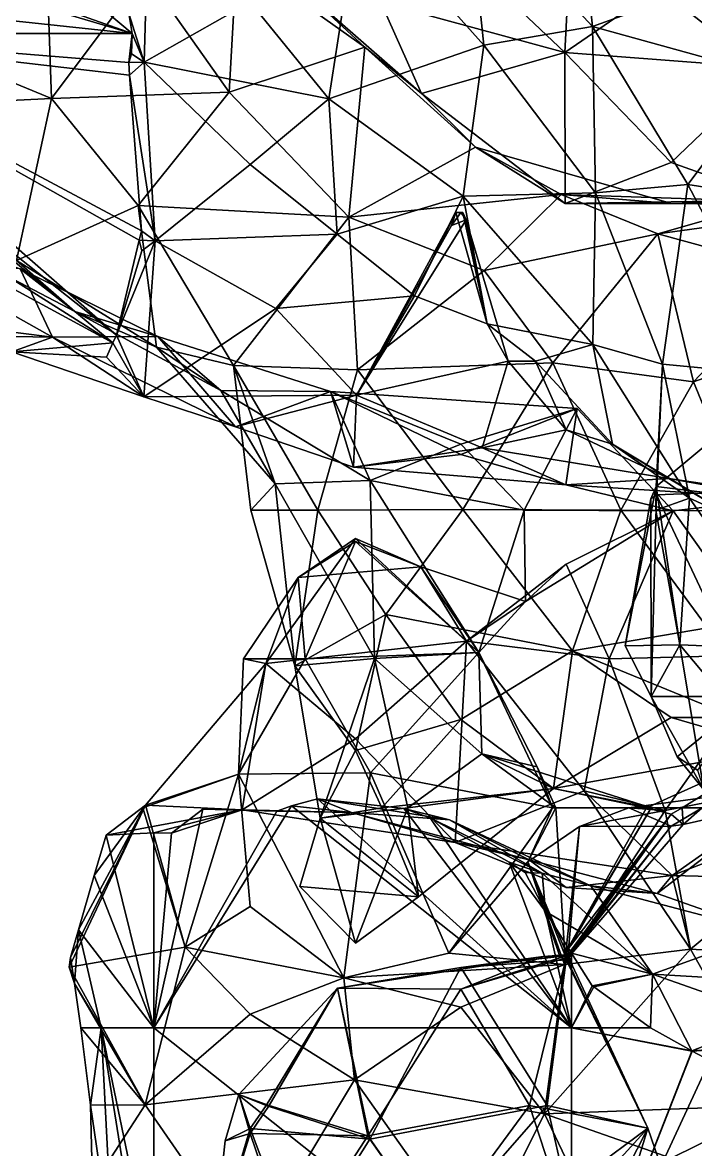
# Model space of a CAD drawing. Extents: x 290034 to 295698, y 4553723 to 4561693.
# Drawn here: x 291304.3 to 291384.8, y 4554215.5 to 4554350.4 of the extents above; entities that cross this region are included whole.
import ezdxf

# ---------------------------------------------------------------- set-up
doc = ezdxf.new("R2010")
doc.units = 0
doc.layers.add('Au_ppm_Pref_-_0_2', color=7, linetype='CONTINUOUS')

msp = doc.modelspace()

# ---------------------------------------------------------------- linework, layer by layer
at = {"layer": 'Au_ppm_Pref_-_0_2'}
for points in [[(291317.01, 4554351.5, 1819.46), (291317.42, 4554349.13, 1818.81), (291270, 4554388.82, 1816.78)], [(291270, 4554388.82, 1816.78), (291317.42, 4554349.13, 1818.81), (291270, 4554365.91, 1809.16)], [(291317.01, 4554351.5, 1819.46), (291319.43, 4554366.64, 1823.38), (291318.85, 4554345.71, 1817.81)], [(291319.43, 4554366.64, 1823.38), (291331.54, 4554352.89, 1820.91), (291318.85, 4554345.71, 1817.81)], [(291270, 4554365.91, 1809.16), (291317.42, 4554349.13, 1818.81), (291271.65, 4554362.7, 1808.62)], [(291357.57, 4554366.06, 1829.57), (291359.5, 4554347.72, 1822.3), (291344.54, 4554364.5, 1823.24)], [(291369.19, 4554346.83, 1793.22), (291370.14, 4554365.47, 1798.47), (291354.5, 4554360.78, 1795.59)], [(291357.57, 4554366.06, 1829.57), (291370.91, 4554365.28, 1833.86), (291372.53, 4554349.97, 1827.93)], [(291357.57, 4554366.06, 1829.57), (291372.53, 4554349.97, 1827.93), (291359.5, 4554347.72, 1822.3)], [(291370.14, 4554365.47, 1798.47), (291369.19, 4554346.83, 1793.22), (291381.94, 4554355.63, 1796.24)], [(291370.91, 4554365.28, 1833.86), (291381.94, 4554353.41, 1832.62), (291372.53, 4554349.97, 1827.93)], [(291340.94, 4554341.31, 1818.78), (291331.54, 4554352.89, 1820.91), (291344.54, 4554364.5, 1823.24)], [(291340.94, 4554341.31, 1818.78), (291344.54, 4554364.5, 1823.24), (291359.5, 4554347.72, 1822.3)], [(291271.65, 4554362.7, 1808.62), (291317.42, 4554349.13, 1818.81), (291274.72, 4554353.71, 1806.62)], [(291381.94, 4554355.63, 1796.24), (291393.76, 4554344.99, 1793.78), (291394.11, 4554362.9, 1799.77)], [(291307.07, 4554360.79, 1782.31), (291299.94, 4554354.28, 1781.8), (291297.56, 4554345.52, 1780)], [(291307.07, 4554360.79, 1782.31), (291297.56, 4554345.52, 1780), (291307.76, 4554341.34, 1777.92)], [(291307.07, 4554360.79, 1782.31), (291307.76, 4554341.34, 1777.92), (291318.95, 4554356.35, 1778.19)], [(291369.19, 4554346.83, 1793.22), (291354.5, 4554360.78, 1795.59), (291347.18, 4554352.82, 1792.67)], [(291394.53, 4554361.51, 1834.11), (291393.74, 4554344.08, 1829.81), (291381.94, 4554353.41, 1832.62)], [(291329.03, 4554342.08, 1778.19), (291329.95, 4554358.39, 1782.7), (291318.95, 4554356.35, 1778.19)], [(291329.03, 4554342.08, 1778.19), (291345.25, 4554347.48, 1781.72), (291329.95, 4554358.39, 1782.7)], [(291337.82, 4554354.4, 1787.74), (291329.95, 4554358.39, 1782.7), (291345.25, 4554347.48, 1781.72)], [(291329.03, 4554342.08, 1778.19), (291318.95, 4554356.35, 1778.19), (291307.76, 4554341.34, 1777.92)], [(291381.94, 4554355.63, 1796.24), (291369.19, 4554346.83, 1793.22), (291393.76, 4554344.99, 1793.78)], [(291352.05, 4554341.93, 1789.12), (291347.18, 4554352.82, 1792.67), (291337.82, 4554354.4, 1787.74)], [(291337.82, 4554354.4, 1787.74), (291345.25, 4554347.48, 1781.72), (291352.05, 4554341.93, 1789.12)], [(291274.33, 4554349.13, 1804.97), (291274.72, 4554353.71, 1806.62), (291317.42, 4554349.13, 1818.81)], [(291318.85, 4554345.71, 1817.81), (291331.54, 4554352.89, 1820.91), (291340.94, 4554341.31, 1818.78)], [(291347.18, 4554352.82, 1792.67), (291352.05, 4554341.93, 1789.12), (291369.19, 4554346.83, 1793.22)], [(291372.53, 4554349.97, 1827.93), (291381.94, 4554353.41, 1832.62), (291393.74, 4554344.08, 1829.81)], [(291317.42, 4554349.13, 1818.81), (291317.01, 4554351.5, 1819.46), (291318.85, 4554345.71, 1817.81)], [(291359.5, 4554347.72, 1822.3), (291372.53, 4554349.97, 1827.93), (291372.87, 4554330.04, 1822.75)], [(291372.53, 4554349.97, 1827.93), (291383.91, 4554331.03, 1827.27), (291372.87, 4554330.04, 1822.75)], [(291372.53, 4554349.97, 1827.93), (291393.74, 4554344.08, 1829.81), (291383.91, 4554331.03, 1827.27)], [(291274.33, 4554349.13, 1804.97), (291317, 4554345.66, 1817.8), (291317.1, 4554344.12, 1817.45)], [(291274.33, 4554349.13, 1804.97), (291317.42, 4554349.13, 1818.81), (291317, 4554345.66, 1817.8)], [(291274.33, 4554349.13, 1804.97), (291317.1, 4554344.12, 1817.45), (291318.53, 4554325.5, 1813.25)], [(291318.26, 4554324.38, 1812.88), (291274.33, 4554349.13, 1804.97), (291318.53, 4554325.5, 1813.25)], [(291274.33, 4554349.13, 1804.97), (291315.52, 4554313, 1809.15), (291275.17, 4554345.03, 1804.21)], [(291274.33, 4554349.13, 1804.97), (291318.26, 4554324.38, 1812.88), (291315.52, 4554313, 1809.15)], [(291317, 4554345.66, 1817.8), (291317.42, 4554349.13, 1818.81), (291317.31, 4554346.69, 1818.16)], [(291317.31, 4554346.69, 1818.16), (291317.42, 4554349.13, 1818.81), (291318.85, 4554345.71, 1817.81)], [(291343.34, 4554327.12, 1775.15), (291345.25, 4554347.48, 1781.72), (291329.03, 4554342.08, 1778.19)], [(291357.03, 4554329.63, 1816.72), (291340.94, 4554341.31, 1818.78), (291359.5, 4554347.72, 1822.3)], [(291345.25, 4554347.48, 1781.72), (291343.34, 4554327.12, 1775.15), (291358.49, 4554335.5, 1782)], [(291352.05, 4554341.93, 1789.12), (291345.25, 4554347.48, 1781.72), (291358.49, 4554335.5, 1782)], [(291357.03, 4554329.63, 1816.72), (291359.5, 4554347.72, 1822.3), (291372.87, 4554330.04, 1822.75)], [(291318.85, 4554345.71, 1817.81), (291317, 4554345.66, 1817.8), (291317.31, 4554346.69, 1818.16)], [(291369.26, 4554328.75, 1787.63), (291369.19, 4554346.83, 1793.22), (291352.05, 4554341.93, 1789.12)], [(291369.19, 4554346.83, 1793.22), (291369.26, 4554328.75, 1787.63), (291381.94, 4554333.66, 1791.69)], [(291393.76, 4554344.99, 1793.78), (291369.19, 4554346.83, 1793.22), (291381.94, 4554333.66, 1791.69)], [(291280.24, 4554334.1, 1803.41), (291275.17, 4554345.03, 1804.21), (291315.11, 4554312.1, 1808.85)], [(291315.52, 4554313, 1809.15), (291315.11, 4554312.1, 1808.85), (291275.17, 4554345.03, 1804.21)], [(291307.76, 4554341.34, 1777.92), (291297.56, 4554345.52, 1780), (291293.75, 4554340.68, 1780.18)], [(291317, 4554345.66, 1817.8), (291318.85, 4554345.71, 1817.81), (291317.1, 4554344.12, 1817.45)], [(291318.85, 4554345.71, 1817.81), (291320.17, 4554324.31, 1812.98), (291317.1, 4554344.12, 1817.45)], [(291318.85, 4554345.71, 1817.81), (291331.54, 4554333.45, 1815.52), (291320.17, 4554324.31, 1812.98)], [(291318.85, 4554345.71, 1817.81), (291340.94, 4554341.31, 1818.78), (291331.54, 4554333.45, 1815.52)], [(291381.94, 4554333.66, 1791.69), (291394.59, 4554329.15, 1788.11), (291393.76, 4554344.99, 1793.78)], [(291317.1, 4554344.12, 1817.45), (291320.17, 4554324.31, 1812.98), (291318.53, 4554325.5, 1813.25)], [(291407.13, 4554327.42, 1827.37), (291383.91, 4554331.03, 1827.27), (291393.74, 4554344.08, 1829.81)], [(291329.03, 4554342.08, 1778.19), (291307.76, 4554341.34, 1777.92), (291318.11, 4554328.53, 1777.05)], [(291329.03, 4554342.08, 1778.19), (291318.11, 4554328.53, 1777.05), (291343.34, 4554327.12, 1775.15)], [(291352.05, 4554341.93, 1789.12), (291358.49, 4554335.5, 1782), (291369.26, 4554328.75, 1787.63)], [(291307.76, 4554341.34, 1777.92), (291293.75, 4554340.68, 1780.18), (291303.55, 4554321.93, 1781.07)], [(291307.76, 4554341.34, 1777.92), (291303.55, 4554321.93, 1781.07), (291318.11, 4554328.53, 1777.05)], [(291340.94, 4554341.31, 1818.78), (291341.95, 4554325.08, 1813.4), (291331.54, 4554333.45, 1815.52)], [(291357.03, 4554329.63, 1816.72), (291341.95, 4554325.08, 1813.4), (291340.94, 4554341.31, 1818.78)], [(291358.49, 4554335.5, 1782), (291343.34, 4554327.12, 1775.15), (291368.76, 4554329.84, 1775.58)], [(291358.49, 4554335.5, 1782), (291381.98, 4554328.76, 1781.79), (291369.26, 4554328.75, 1787.63)], [(291358.49, 4554335.5, 1782), (291368.76, 4554329.84, 1775.58), (291381.98, 4554328.76, 1781.79)], [(291280.35, 4554330.91, 1802.78), (291280.24, 4554334.1, 1803.41), (291315.11, 4554312.1, 1808.85)], [(291320.17, 4554324.31, 1812.98), (291331.54, 4554333.45, 1815.52), (291341.95, 4554325.08, 1813.4)], [(291369.26, 4554328.75, 1787.63), (291394.59, 4554329.15, 1788.11), (291381.94, 4554333.66, 1791.69)], [(291372.87, 4554330.04, 1822.75), (291383.91, 4554331.03, 1827.27), (291380.88, 4554309.53, 1823.49)], [(291383.91, 4554331.03, 1827.27), (291396.03, 4554308.08, 1828.5), (291380.88, 4554309.53, 1823.49)], [(291407.13, 4554327.42, 1827.37), (291396.03, 4554308.08, 1828.5), (291383.91, 4554331.03, 1827.27)], [(291315.11, 4554312.1, 1808.85), (291303, 4554311.01, 1805.16), (291280.35, 4554330.91, 1802.78)], [(291359.56, 4554320.75, 1770.91), (291368.76, 4554329.84, 1775.58), (291343.34, 4554327.12, 1775.15)], [(291357.03, 4554329.63, 1816.72), (291372.87, 4554330.04, 1822.75), (291372.54, 4554311.88, 1816.65)], [(291368.76, 4554329.84, 1775.58), (291359.56, 4554320.75, 1770.91), (291380.35, 4554325.15, 1770.88)], [(291380.35, 4554325.15, 1770.88), (291393.88, 4554328.99, 1775.51), (291368.76, 4554329.84, 1775.58)], [(291368.76, 4554329.84, 1775.58), (291393.88, 4554328.99, 1775.51), (291381.98, 4554328.76, 1781.79)], [(291372.87, 4554330.04, 1822.75), (291380.88, 4554309.53, 1823.49), (291372.54, 4554311.88, 1816.65)], [(291320.3, 4554311.57, 1782.4), (291318.11, 4554328.53, 1777.05), (291303.55, 4554321.93, 1781.07)], [(291320.3, 4554311.57, 1782.4), (291329.54, 4554309.36, 1776.06), (291318.11, 4554328.53, 1777.05)], [(291318.11, 4554328.53, 1777.05), (291329.54, 4554309.36, 1776.06), (291343.34, 4554327.12, 1775.15)], [(291357.03, 4554329.63, 1816.72), (291351.21, 4554317.71, 1811.49), (291341.95, 4554325.08, 1813.4)], [(291357.03, 4554329.63, 1816.72), (291359.9, 4554314.35, 1811.49), (291351.21, 4554317.71, 1811.49)], [(291357.03, 4554329.63, 1816.72), (291372.54, 4554311.88, 1816.65), (291359.9, 4554314.35, 1811.49)], [(291369.26, 4554328.75, 1787.63), (291381.98, 4554328.76, 1781.79), (291394.59, 4554329.15, 1788.11)], [(291380.35, 4554325.15, 1770.88), (291405.97, 4554328.64, 1769.83), (291393.88, 4554328.99, 1775.51)], [(291380.35, 4554325.15, 1770.88), (291397.1, 4554320.53, 1765.16), (291405.97, 4554328.64, 1769.83)], [(291381.98, 4554328.76, 1781.79), (291409.21, 4554328.47, 1781.81), (291394.59, 4554329.15, 1788.11)], [(291381.98, 4554328.76, 1781.79), (291393.88, 4554328.99, 1775.51), (291409.21, 4554328.47, 1781.81)], [(291344.37, 4554308.84, 1770.81), (291343.34, 4554327.12, 1775.15), (291329.54, 4554309.36, 1776.06)], [(291359.56, 4554320.75, 1770.91), (291343.34, 4554327.12, 1775.15), (291344.37, 4554308.84, 1770.81)], [(291356.14, 4554327.7, 1805.84), (291355.64, 4554326.14, 1805.55), (291344.27, 4554305.81, 1806.76)], [(291356.14, 4554327.7, 1805.84), (291344.27, 4554305.81, 1806.76), (291351.21, 4554317.71, 1811.49)], [(291356.14, 4554327.7, 1805.84), (291351.21, 4554317.71, 1811.49), (291359.9, 4554314.35, 1811.49)], [(291355.64, 4554326.14, 1805.55), (291356.14, 4554327.7, 1805.84), (291356.75, 4554327.7, 1805.49)], [(291355.64, 4554326.14, 1805.55), (291356.75, 4554327.7, 1805.49), (291357.37, 4554326.81, 1805.55)], [(291357.01, 4554327.7, 1805.68), (291356.75, 4554327.7, 1805.49), (291356.14, 4554327.7, 1805.84)], [(291356.14, 4554327.7, 1805.84), (291359.9, 4554314.35, 1811.49), (291357.01, 4554327.7, 1805.68)], [(291356.75, 4554327.7, 1805.49), (291357.01, 4554327.7, 1805.68), (291357.37, 4554326.81, 1805.55)], [(291357.37, 4554326.81, 1805.55), (291357.01, 4554327.7, 1805.68), (291359.9, 4554314.35, 1811.49)], [(291304.01, 4554320.96, 1792.53), (291310.54, 4554315.82, 1787.74), (291290.88, 4554326.14, 1787.83)], [(291310.54, 4554315.82, 1787.74), (291303.55, 4554321.93, 1781.07), (291290.88, 4554326.14, 1787.83)], [(291357.37, 4554326.81, 1805.55), (291362.4, 4554309.88, 1808.83), (291344.27, 4554305.81, 1806.76)], [(291357.37, 4554326.81, 1805.55), (291344.27, 4554305.81, 1806.76), (291355.64, 4554326.14, 1805.55)], [(291357.37, 4554326.81, 1805.55), (291359.9, 4554314.35, 1811.49), (291362.4, 4554309.88, 1808.83)], [(291315.52, 4554313, 1809.15), (291318.26, 4554324.38, 1812.88), (291318.55, 4554323.1, 1812.65)], [(291315.52, 4554313, 1809.15), (291318.55, 4554323.1, 1812.65), (291320.17, 4554324.31, 1812.98)], [(291318.82, 4554305.63, 1806.21), (291315.52, 4554313, 1809.15), (291320.17, 4554324.31, 1812.98)], [(291320.17, 4554324.31, 1812.98), (291318.26, 4554324.38, 1812.88), (291318.53, 4554325.5, 1813.25)], [(291320.17, 4554324.31, 1812.98), (291318.55, 4554323.1, 1812.65), (291318.26, 4554324.38, 1812.88)], [(291318.82, 4554305.63, 1806.21), (291320.17, 4554324.31, 1812.98), (291334.62, 4554316.21, 1810.84)], [(291334.62, 4554316.21, 1810.84), (291320.17, 4554324.31, 1812.98), (291341.95, 4554325.08, 1813.4)], [(291351.21, 4554317.71, 1811.49), (291334.62, 4554316.21, 1810.84), (291341.95, 4554325.08, 1813.4)], [(291380.35, 4554325.15, 1770.88), (291359.56, 4554320.75, 1770.91), (291367.76, 4554309.69, 1767.5)], [(291384.59, 4554307.43, 1765.15), (291380.35, 4554325.15, 1770.88), (291367.76, 4554309.69, 1767.5)], [(291384.59, 4554307.43, 1765.15), (291397.1, 4554320.53, 1765.16), (291380.35, 4554325.15, 1770.88)], [(291296.47, 4554314.21, 1803.95), (291307.89, 4554312.76, 1799.8), (291291.49, 4554322, 1798.78)], [(291307.89, 4554312.76, 1799.8), (291304.01, 4554320.96, 1792.53), (291291.49, 4554322, 1798.78)], [(291320.3, 4554311.57, 1782.4), (291303.55, 4554321.93, 1781.07), (291310.54, 4554315.82, 1787.74)], [(291320.47, 4554312.86, 1793.63), (291304.01, 4554320.96, 1792.53), (291307.89, 4554312.76, 1799.8)], [(291320.47, 4554312.86, 1793.63), (291310.54, 4554315.82, 1787.74), (291304.01, 4554320.96, 1792.53)], [(291367.76, 4554309.69, 1767.5), (291359.56, 4554320.75, 1770.91), (291344.37, 4554308.84, 1770.81)], [(291397.1, 4554320.53, 1765.16), (291384.59, 4554307.43, 1765.15), (291404.04, 4554314.27, 1761.06)], [(291351.21, 4554317.71, 1811.49), (291344.27, 4554305.81, 1806.76), (291334.62, 4554316.21, 1810.84)], [(291318.82, 4554305.63, 1806.21), (291334.62, 4554316.21, 1810.84), (291344.27, 4554305.81, 1806.76)], [(291320.47, 4554312.86, 1793.63), (291328.04, 4554306.37, 1788.49), (291310.54, 4554315.82, 1787.74)], [(291320.3, 4554311.57, 1782.4), (291310.54, 4554315.82, 1787.74), (291328.04, 4554306.37, 1788.49)], [(291296.47, 4554314.21, 1803.95), (291298.41, 4554312.94, 1804.24), (291307.89, 4554312.76, 1799.8)], [(291372.54, 4554311.88, 1816.65), (291365.7, 4554309.88, 1811.49), (291359.9, 4554314.35, 1811.49)], [(291365.7, 4554309.88, 1811.49), (291362.4, 4554309.88, 1808.83), (291359.9, 4554314.35, 1811.49)], [(291390.93, 4554291.96, 1762.1), (291404.04, 4554314.27, 1761.06), (291384.59, 4554307.43, 1765.15)], [(291303, 4554311.01, 1805.16), (291307.89, 4554312.76, 1799.8), (291298.41, 4554312.94, 1804.24)], [(291318.82, 4554305.63, 1806.21), (291307.89, 4554312.76, 1799.8), (291303, 4554311.01, 1805.16)], [(291320.47, 4554312.86, 1793.63), (291307.89, 4554312.76, 1799.8), (291329.79, 4554302.04, 1799.64)], [(291307.89, 4554312.76, 1799.8), (291318.82, 4554305.63, 1806.21), (291329.79, 4554302.04, 1799.64)], [(291318.82, 4554305.63, 1806.21), (291315.11, 4554312.1, 1808.85), (291315.52, 4554313, 1809.15)], [(291320.47, 4554312.86, 1793.63), (291329.79, 4554302.04, 1799.64), (291341.16, 4554306.26, 1793.68)], [(291320.47, 4554312.86, 1793.63), (291341.16, 4554306.26, 1793.68), (291328.04, 4554306.37, 1788.49)], [(291314.33, 4554310.38, 1808.27), (291303, 4554311.01, 1805.16), (291315.11, 4554312.1, 1808.85)], [(291314.33, 4554310.38, 1808.27), (291318.82, 4554305.63, 1806.21), (291303, 4554311.01, 1805.16)], [(291318.82, 4554305.63, 1806.21), (291314.33, 4554310.38, 1808.27), (291315.11, 4554312.1, 1808.85)], [(291320.3, 4554311.57, 1782.4), (291328.04, 4554306.37, 1788.49), (291334.53, 4554295.2, 1782.04)], [(291320.3, 4554311.57, 1782.4), (291334.53, 4554295.2, 1782.04), (291329.54, 4554309.36, 1776.06)], [(291374.92, 4554299.96, 1811.49), (291365.7, 4554309.88, 1811.49), (291372.54, 4554311.88, 1816.65)], [(291374.92, 4554299.96, 1811.49), (291372.54, 4554311.88, 1816.65), (291384.13, 4554293.48, 1817.53)], [(291384.13, 4554293.48, 1817.53), (291372.54, 4554311.88, 1816.65), (291380.88, 4554309.53, 1823.49)], [(291359.3, 4554299.52, 1804.27), (291344.27, 4554305.81, 1806.76), (291362.4, 4554309.88, 1808.83)], [(291344.37, 4554308.84, 1770.81), (291356.98, 4554292.15, 1767.3), (291367.76, 4554309.69, 1767.5)], [(291375.9, 4554292.07, 1767.07), (291367.76, 4554309.69, 1767.5), (291356.98, 4554292.15, 1767.3)], [(291369.34, 4554301.69, 1808.28), (291359.3, 4554299.52, 1804.27), (291362.4, 4554309.88, 1808.83)], [(291369.34, 4554301.69, 1808.28), (291362.4, 4554309.88, 1808.83), (291365.7, 4554309.88, 1811.49)], [(291369.34, 4554301.69, 1808.28), (291365.7, 4554309.88, 1811.49), (291374.92, 4554299.96, 1811.49)], [(291367.76, 4554309.69, 1767.5), (291375.9, 4554292.07, 1767.07), (291384.59, 4554307.43, 1765.15)], [(291380.1, 4554292.07, 1823.37), (291380.88, 4554309.53, 1823.49), (291380.13, 4554294.9, 1829.65)], [(291380.1, 4554292.07, 1823.37), (291384.13, 4554293.48, 1817.53), (291380.88, 4554309.53, 1823.49)], [(291396.03, 4554308.08, 1828.5), (291380.13, 4554294.9, 1829.65), (291380.88, 4554309.53, 1823.49)], [(291334.53, 4554295.2, 1782.04), (291331.61, 4554292.07, 1775.86), (291329.54, 4554309.36, 1776.06)], [(291329.54, 4554309.36, 1776.06), (291339.63, 4554292.07, 1771.27), (291344.37, 4554308.84, 1770.81)], [(291331.61, 4554292.07, 1775.86), (291339.63, 4554292.07, 1771.27), (291329.54, 4554309.36, 1776.06)], [(291344.37, 4554308.84, 1770.81), (291339.63, 4554292.07, 1771.27), (291356.98, 4554292.15, 1767.3)], [(291396.03, 4554308.08, 1828.5), (291386.31, 4554294.13, 1832.13), (291380.13, 4554294.9, 1829.65)], [(291375.9, 4554292.07, 1767.07), (291390.93, 4554291.96, 1762.1), (291384.59, 4554307.43, 1765.15)], [(291318.82, 4554305.63, 1806.21), (291344.27, 4554305.81, 1806.76), (291329.79, 4554302.04, 1799.64)], [(291345.88, 4554295.6, 1787.94), (291328.04, 4554306.37, 1788.49), (291341.16, 4554306.26, 1793.68)], [(291345.88, 4554295.6, 1787.94), (291334.53, 4554295.2, 1782.04), (291328.04, 4554306.37, 1788.49)], [(291343.91, 4554297.2, 1799.38), (291341.16, 4554306.26, 1793.68), (291329.79, 4554302.04, 1799.64)], [(291343.91, 4554297.2, 1799.38), (291329.79, 4554302.04, 1799.64), (291344.27, 4554305.81, 1806.76)], [(291356.74, 4554298.73, 1795.9), (291341.16, 4554306.26, 1793.68), (291343.91, 4554297.2, 1799.38)], [(291341.16, 4554306.26, 1793.68), (291356.74, 4554298.73, 1795.9), (291370.69, 4554304.22, 1794.33)], [(291341.16, 4554306.26, 1793.68), (291356.74, 4554299.94, 1791.05), (291345.88, 4554295.6, 1787.94)], [(291370.69, 4554304.22, 1794.33), (291356.74, 4554299.94, 1791.05), (291341.16, 4554306.26, 1793.68)], [(291343.91, 4554297.2, 1799.38), (291344.27, 4554305.81, 1806.76), (291359.3, 4554299.52, 1804.27)], [(291356.74, 4554298.73, 1795.9), (291369.31, 4554295.07, 1799.93), (291370.69, 4554304.22, 1794.33)], [(291370.69, 4554304.22, 1794.33), (291364.33, 4554292.07, 1790.1), (291356.74, 4554299.94, 1791.05)], [(291364.33, 4554292.07, 1790.1), (291370.69, 4554304.22, 1794.33), (291382.18, 4554291.97, 1793.17)], [(291369.31, 4554295.07, 1799.93), (291382.18, 4554291.97, 1793.17), (291370.69, 4554304.22, 1794.33)], [(291369.34, 4554301.69, 1808.28), (291381.65, 4554295.86, 1805.44), (291359.3, 4554299.52, 1804.27)], [(291369.34, 4554301.69, 1808.28), (291374.92, 4554299.96, 1811.49), (291381.65, 4554295.86, 1805.44)], [(291384.13, 4554293.48, 1817.53), (291390.51, 4554290.57, 1811.2), (291374.92, 4554299.96, 1811.49)], [(291374.92, 4554299.96, 1811.49), (291390.51, 4554290.57, 1811.2), (291381.65, 4554295.86, 1805.44)], [(291343.91, 4554297.2, 1799.38), (291359.3, 4554299.52, 1804.27), (291369.31, 4554295.07, 1799.93)], [(291356.74, 4554298.73, 1795.9), (291343.91, 4554297.2, 1799.38), (291369.31, 4554295.07, 1799.93)], [(291356.74, 4554299.94, 1791.05), (291364.33, 4554292.07, 1790.1), (291345.88, 4554295.6, 1787.94)], [(291381.65, 4554295.86, 1805.44), (291369.31, 4554295.07, 1799.93), (291359.3, 4554299.52, 1804.27)], [(291336.89, 4554273.42, 1775.86), (291331.61, 4554292.07, 1775.86), (291334.53, 4554295.2, 1782.04)], [(291346.42, 4554274.31, 1780.83), (291334.53, 4554295.2, 1782.04), (291345.88, 4554295.6, 1787.94)], [(291336.89, 4554273.42, 1775.86), (291334.53, 4554295.2, 1782.04), (291346.42, 4554274.31, 1780.83)], [(291364.33, 4554292.07, 1790.1), (291358.92, 4554275, 1787.96), (291345.88, 4554295.6, 1787.94)], [(291358.92, 4554275, 1787.96), (291346.42, 4554274.31, 1780.83), (291345.88, 4554295.6, 1787.94)], [(291381.65, 4554295.86, 1805.44), (291394.92, 4554293.44, 1799.32), (291369.31, 4554295.07, 1799.93)], [(291394.92, 4554293.44, 1799.32), (291382.18, 4554291.97, 1793.17), (291369.31, 4554295.07, 1799.93)], [(291376.41, 4554275.82, 1827.47), (291380.13, 4554294.9, 1829.65), (291379.51, 4554293.43, 1829.67)], [(291382.96, 4554275.93, 1823.87), (291380.13, 4554294.9, 1829.65), (291376.41, 4554275.82, 1827.47)], [(291379.51, 4554293.43, 1829.67), (291380.13, 4554294.9, 1829.65), (291380.18, 4554293.87, 1829.93)], [(291382.96, 4554275.93, 1823.87), (291380.1, 4554292.07, 1823.37), (291380.13, 4554294.9, 1829.65)], [(291386.31, 4554294.13, 1832.13), (291380.18, 4554293.87, 1829.93), (291380.13, 4554294.9, 1829.65)], [(291381.65, 4554295.86, 1805.44), (291390.51, 4554290.57, 1811.2), (291407.1, 4554292.06, 1805.62)], [(291381.65, 4554295.86, 1805.44), (291407.1, 4554292.06, 1805.62), (291394.92, 4554293.44, 1799.32)], [(291379.54, 4554269.76, 1828.21), (291376.41, 4554275.82, 1827.47), (291379.51, 4554293.43, 1829.67)], [(291380.18, 4554293.87, 1829.93), (291379.54, 4554269.76, 1828.21), (291379.51, 4554293.43, 1829.67)], [(291391.53, 4554269.76, 1832.47), (291379.54, 4554269.76, 1828.21), (291380.18, 4554293.87, 1829.93)], [(291380.1, 4554292.07, 1823.37), (291382.96, 4554275.93, 1823.87), (291384.13, 4554293.48, 1817.53)], [(291391.53, 4554269.76, 1832.47), (291380.18, 4554293.87, 1829.93), (291386.31, 4554294.13, 1832.13)], [(291394.92, 4554293.44, 1799.32), (291394.42, 4554274.77, 1793.36), (291382.18, 4554291.97, 1793.17)], [(291396.74, 4554275.39, 1816.99), (291384.13, 4554293.48, 1817.53), (291382.96, 4554275.93, 1823.87)], [(291396.74, 4554275.39, 1816.99), (291390.51, 4554290.57, 1811.2), (291384.13, 4554293.48, 1817.53)], [(291336.89, 4554273.42, 1775.86), (291339.63, 4554292.07, 1771.27), (291331.61, 4554292.07, 1775.86)], [(291336.89, 4554273.42, 1775.86), (291347.76, 4554279.55, 1771.71), (291339.63, 4554292.07, 1771.27)], [(291347.76, 4554279.55, 1771.71), (291356.98, 4554292.15, 1767.3), (291339.63, 4554292.07, 1771.27)], [(291347.76, 4554279.55, 1771.71), (291370.12, 4554275.21, 1770.28), (291356.98, 4554292.15, 1767.3)], [(291375.9, 4554292.07, 1767.07), (291356.98, 4554292.15, 1767.3), (291370.12, 4554275.21, 1770.28)], [(291364.33, 4554292.07, 1790.1), (291364.48, 4554281.12, 1793.68), (291358.92, 4554275, 1787.96)], [(291364.48, 4554281.12, 1793.68), (291364.33, 4554292.07, 1790.1), (291382.18, 4554291.97, 1793.17)], [(291364.48, 4554281.12, 1793.68), (291382.18, 4554291.97, 1793.17), (291369.34, 4554285.59, 1797.46)], [(291374.49, 4554274.25, 1796.1), (291369.34, 4554285.59, 1797.46), (291382.18, 4554291.97, 1793.17)], [(291375.9, 4554292.07, 1767.07), (291370.12, 4554275.21, 1770.28), (291386.27, 4554277.98, 1765.21)], [(291394.42, 4554274.77, 1793.36), (291374.49, 4554274.25, 1796.1), (291382.18, 4554291.97, 1793.17)], [(291390.93, 4554291.96, 1762.1), (291375.9, 4554292.07, 1767.07), (291386.27, 4554277.98, 1765.21)], [(291344.14, 4554288.67, 1798.48), (291357.42, 4554276.37, 1799.98), (291333.4, 4554273.71, 1799.45)], [(291344.14, 4554288.67, 1798.48), (291333.4, 4554273.71, 1799.45), (291337.26, 4554283.99, 1793.68)], [(291351.95, 4554285.28, 1793.68), (291344.14, 4554288.67, 1798.48), (291337.26, 4554283.99, 1793.68)], [(291351.95, 4554285.28, 1793.68), (291337.26, 4554283.99, 1793.68), (291344.14, 4554288.32, 1788.98)], [(291337.26, 4554283.99, 1793.68), (291338.13, 4554274.25, 1790.84), (291344.14, 4554288.32, 1788.98)], [(291344.14, 4554288.32, 1788.98), (291338.13, 4554274.25, 1790.84), (291358.92, 4554275, 1787.96)], [(291351.95, 4554285.28, 1793.68), (291357.42, 4554276.37, 1799.98), (291344.14, 4554288.67, 1798.48)], [(291351.95, 4554285.28, 1793.68), (291344.14, 4554288.32, 1788.98), (291358.92, 4554275, 1787.96)], [(291364.48, 4554281.12, 1793.68), (291357.42, 4554276.37, 1799.98), (291351.95, 4554285.28, 1793.68)], [(291364.48, 4554281.12, 1793.68), (291351.95, 4554285.28, 1793.68), (291358.92, 4554275, 1787.96)], [(291364.48, 4554281.12, 1793.68), (291369.34, 4554285.59, 1797.46), (291357.42, 4554276.37, 1799.98)], [(291374.49, 4554274.25, 1796.1), (291357.42, 4554276.37, 1799.98), (291369.34, 4554285.59, 1797.46)], [(291333.4, 4554273.71, 1799.45), (291330.72, 4554274.25, 1793.68), (291337.26, 4554283.99, 1793.68)], [(291337.26, 4554283.99, 1793.68), (291330.72, 4554274.25, 1793.68), (291338.13, 4554274.25, 1790.84)], [(291344.14, 4554263.27, 1773.58), (291347.76, 4554279.55, 1771.71), (291336.89, 4554273.42, 1775.86)], [(291356.74, 4554267, 1773.44), (291347.76, 4554279.55, 1771.71), (291344.14, 4554263.27, 1773.58)], [(291370.12, 4554275.21, 1770.28), (291347.76, 4554279.55, 1771.71), (291356.74, 4554267, 1773.44)], [(291370.12, 4554275.21, 1770.28), (291389.59, 4554267.24, 1769.92), (291386.27, 4554277.98, 1765.21)], [(291357.42, 4554276.37, 1799.98), (291344.14, 4554264.68, 1802.37), (291333.4, 4554273.71, 1799.45)], [(291356.08, 4554252.26, 1804.84), (291344.14, 4554264.68, 1802.37), (291357.42, 4554276.37, 1799.98)], [(291357.42, 4554276.37, 1799.98), (291371.5, 4554258.47, 1800.74), (291356.08, 4554252.26, 1804.84)], [(291371.5, 4554258.47, 1800.74), (291357.42, 4554276.37, 1799.98), (291374.49, 4554274.25, 1796.1)], [(291379.54, 4554269.76, 1828.21), (291382.96, 4554275.93, 1823.87), (291376.41, 4554275.82, 1827.47)], [(291379.54, 4554269.76, 1828.21), (291385.83, 4554258.57, 1829.31), (291382.96, 4554275.93, 1823.87)], [(291396.74, 4554275.39, 1816.99), (291382.96, 4554275.93, 1823.87), (291397.89, 4554258.1, 1823.28)], [(291385.83, 4554258.57, 1829.31), (291397.89, 4554258.1, 1823.28), (291382.96, 4554275.93, 1823.87)], [(291345.94, 4554260.6, 1789.98), (291358.92, 4554275, 1787.96), (291338.13, 4554274.25, 1790.84)], [(291367.71, 4554256.43, 1787.74), (291358.92, 4554275, 1787.96), (291345.94, 4554260.6, 1789.98)], [(291359.25, 4554262.9, 1780.82), (291346.42, 4554274.31, 1780.83), (291358.92, 4554275, 1787.96)], [(291367.86, 4554258.73, 1776.13), (291370.12, 4554275.21, 1770.28), (291356.74, 4554267, 1773.44)], [(291359.25, 4554262.9, 1780.82), (291358.92, 4554275, 1787.96), (291365.88, 4554261.32, 1787.74)], [(291367.71, 4554256.43, 1787.74), (291365.88, 4554261.32, 1787.74), (291358.92, 4554275, 1787.96)], [(291367.86, 4554258.73, 1776.13), (291381.94, 4554267.23, 1773.52), (291370.12, 4554275.21, 1770.28)], [(291370.12, 4554275.21, 1770.28), (291381.94, 4554267.23, 1773.52), (291389.59, 4554267.24, 1769.92)], [(291394.42, 4554274.77, 1793.36), (291381.21, 4554256.08, 1793.57), (291374.49, 4554274.25, 1796.1)], [(291394.42, 4554274.77, 1793.36), (291396.34, 4554259.06, 1787.51), (291381.21, 4554256.08, 1793.57)], [(291319, 4554256.72, 1799.57), (291333.4, 4554273.71, 1799.45), (291330.58, 4554256.18, 1805.04)], [(291330.15, 4554260.46, 1791.68), (291333.4, 4554273.71, 1799.45), (291319, 4554256.72, 1799.57)], [(291345.94, 4554260.6, 1789.98), (291338.13, 4554274.25, 1790.84), (291330.15, 4554260.46, 1791.68)], [(291333.4, 4554273.71, 1799.45), (291330.15, 4554260.46, 1791.68), (291330.72, 4554274.25, 1793.68)], [(291330.72, 4554274.25, 1793.68), (291330.15, 4554260.46, 1791.68), (291338.13, 4554274.25, 1790.84)], [(291333.4, 4554273.71, 1799.45), (291344.14, 4554264.68, 1802.37), (291330.58, 4554256.18, 1805.04)], [(291336.89, 4554273.42, 1775.86), (291346.42, 4554274.31, 1780.83), (291339.93, 4554255.19, 1775.61)], [(291336.89, 4554273.42, 1775.86), (291339.93, 4554255.19, 1775.61), (291344.14, 4554263.27, 1773.58)], [(291350.4, 4554256.43, 1778.81), (291339.93, 4554255.19, 1775.61), (291346.42, 4554274.31, 1780.83)], [(291359.25, 4554262.9, 1780.82), (291350.4, 4554256.43, 1778.81), (291346.42, 4554274.31, 1780.83)], [(291381.21, 4554256.08, 1793.57), (291371.5, 4554258.47, 1800.74), (291374.49, 4554274.25, 1796.1)], [(291379.54, 4554269.76, 1828.21), (291391.53, 4554269.76, 1832.47), (291382.66, 4554262.52, 1829.44)], [(291382.66, 4554262.52, 1829.44), (291385.83, 4554258.57, 1829.31), (291379.54, 4554269.76, 1828.21)], [(291382.66, 4554262.52, 1829.44), (291391.53, 4554269.76, 1832.47), (291385.08, 4554260.91, 1830.33)], [(291356.74, 4554267, 1773.44), (291344.14, 4554263.27, 1773.58), (291347.28, 4554256.43, 1774.38)], [(291367.86, 4554258.73, 1776.13), (291356.74, 4554267, 1773.44), (291347.28, 4554256.43, 1774.38)], [(291367.86, 4554258.73, 1776.13), (291394.69, 4554263.53, 1775.88), (291381.94, 4554267.23, 1773.52)], [(291389.59, 4554267.24, 1769.92), (291381.94, 4554267.23, 1773.52), (291394.69, 4554263.53, 1775.88)], [(291356.08, 4554252.26, 1804.84), (291330.58, 4554256.18, 1805.04), (291344.14, 4554264.68, 1802.37)], [(291344.14, 4554263.27, 1773.58), (291339.93, 4554255.19, 1775.61), (291347.28, 4554256.43, 1774.38)], [(291350.4, 4554256.43, 1778.81), (291359.25, 4554262.9, 1780.82), (291367.86, 4554258.73, 1776.13)], [(291359.25, 4554262.9, 1780.82), (291368.11, 4554256.43, 1787.16), (291379.53, 4554256.43, 1781.8)], [(291359.25, 4554262.9, 1780.82), (291365.88, 4554261.32, 1787.74), (291368.11, 4554256.43, 1787.16)], [(291379.53, 4554256.43, 1781.8), (291367.86, 4554258.73, 1776.13), (291359.25, 4554262.9, 1780.82)], [(291378.97, 4554256.43, 1780.4), (291394.69, 4554263.53, 1775.88), (291367.86, 4554258.73, 1776.13)], [(291378.97, 4554256.43, 1780.4), (291383.25, 4554256.43, 1781.18), (291394.69, 4554263.53, 1775.88)], [(291385.83, 4554258.57, 1829.31), (291382.66, 4554262.52, 1829.44), (291385.08, 4554260.91, 1830.33)], [(291392.21, 4554256.43, 1781.8), (291394.69, 4554263.53, 1775.88), (291383.25, 4554256.43, 1781.18)], [(291368.11, 4554256.43, 1787.16), (291365.88, 4554261.32, 1787.74), (291367.71, 4554256.43, 1787.74)], [(291323.74, 4554239.73, 1794.23), (291330.15, 4554260.46, 1791.68), (291318.69, 4554256.43, 1793.68)], [(291318.69, 4554256.43, 1793.68), (291330.15, 4554260.46, 1791.68), (291319, 4554256.72, 1799.57)], [(291323.74, 4554239.73, 1794.23), (291331.54, 4554244.6, 1789.73), (291330.15, 4554260.46, 1791.68)], [(291342.76, 4554236.08, 1792.25), (291345.94, 4554260.6, 1789.98), (291330.15, 4554260.46, 1791.68)], [(291331.54, 4554244.6, 1789.73), (291342.76, 4554236.08, 1792.25), (291330.15, 4554260.46, 1791.68)], [(291345.94, 4554260.6, 1789.98), (291342.76, 4554236.08, 1792.25), (291355.33, 4554239.02, 1788.54)], [(291355.33, 4554239.02, 1788.54), (291367.71, 4554256.43, 1787.74), (291345.94, 4554260.6, 1789.98)], [(291351.68, 4554245.77, 1775.86), (291367.86, 4554258.73, 1776.13), (291347.28, 4554256.43, 1774.38)], [(291350.4, 4554256.43, 1778.81), (291367.86, 4554258.73, 1776.13), (291351.68, 4554245.77, 1775.86)], [(291356.08, 4554252.26, 1804.84), (291371.5, 4554258.47, 1800.74), (291382.06, 4554248.3, 1805.55)], [(291379.53, 4554256.43, 1781.8), (291378.97, 4554256.43, 1780.4), (291367.86, 4554258.73, 1776.13)], [(291382.06, 4554248.3, 1805.55), (291371.5, 4554258.47, 1800.74), (291384.23, 4554239.48, 1799.28)], [(291384.23, 4554239.48, 1799.28), (291371.5, 4554258.47, 1800.74), (291381.21, 4554256.08, 1793.57)], [(291396.34, 4554259.06, 1787.51), (291376.87, 4554256.43, 1787.74), (291381.21, 4554256.08, 1793.57)], [(291396.34, 4554259.06, 1787.51), (291385.65, 4554256.43, 1783.55), (291376.87, 4554256.43, 1787.74)], [(291336.5, 4554256.66, 1812.48), (291339.6, 4554257.51, 1813.62), (291370, 4554230.08, 1825.47)], [(291343.67, 4554255.84, 1811.7), (291339.6, 4554257.51, 1813.62), (291336.5, 4554256.66, 1812.48)], [(291370, 4554230.08, 1825.47), (291339.6, 4554257.51, 1813.62), (291349.91, 4554256.32, 1817.51)], [(291339.6, 4554257.51, 1813.62), (291355.38, 4554254.98, 1817.52), (291349.91, 4554256.32, 1817.51)], [(291343.67, 4554255.84, 1811.7), (291355.38, 4554254.98, 1817.52), (291339.6, 4554257.51, 1813.62)], [(291382.06, 4554248.3, 1805.55), (291394.21, 4554256.9, 1811.56), (291380.27, 4554246.17, 1811.31)], [(291394.21, 4554256.9, 1811.56), (291393.52, 4554241.51, 1819.14), (291380.27, 4554246.17, 1811.31)], [(291382.06, 4554248.3, 1805.55), (291406.26, 4554257.69, 1804.88), (291394.21, 4554256.9, 1811.56)], [(291382.06, 4554248.3, 1805.55), (291394.54, 4554247.98, 1802.43), (291406.26, 4554257.69, 1804.88)], [(291309.86, 4554237.35, 1800.26), (291319, 4554256.72, 1799.57), (291310.02, 4554238.51, 1800.4)], [(291323.74, 4554239.73, 1794.23), (291319, 4554256.72, 1799.57), (291309.86, 4554237.35, 1800.26)], [(291319, 4554256.72, 1799.57), (291310.98, 4554241.81, 1800.98), (291310.02, 4554238.51, 1800.4)], [(291310.98, 4554241.81, 1800.98), (291319, 4554256.72, 1799.57), (291312.87, 4554248.32, 1802.11)], [(291312.87, 4554248.32, 1802.11), (291319, 4554256.72, 1799.57), (291314.29, 4554253.15, 1802.94)], [(291319, 4554256.72, 1799.57), (291330.58, 4554256.18, 1805.04), (291314.29, 4554253.15, 1802.94)], [(291314.29, 4554253.15, 1802.94), (291330.58, 4554256.18, 1805.04), (291320, 4554253.43, 1804.84)], [(291323.74, 4554239.73, 1794.23), (291318.69, 4554256.43, 1793.68), (291319, 4554256.72, 1799.57)], [(291334.72, 4554256.02, 1811.63), (291336.5, 4554256.66, 1812.48), (291320, 4554230.08, 1803.07)], [(291336.5, 4554256.66, 1812.48), (291370, 4554230.08, 1825.47), (291320, 4554230.08, 1803.07)], [(291322.11, 4554253.37, 1805.78), (291325.85, 4554256.25, 1807.67), (291320, 4554230.08, 1803.07)], [(291325.85, 4554256.25, 1807.67), (291334.72, 4554256.02, 1811.63), (291320, 4554230.08, 1803.07)], [(291320, 4554253.43, 1804.84), (291330.58, 4554256.18, 1805.04), (291322.11, 4554253.37, 1805.78)], [(291322.11, 4554253.37, 1805.78), (291330.58, 4554256.18, 1805.04), (291325.85, 4554256.25, 1807.67)], [(291325.85, 4554256.25, 1807.67), (291343.67, 4554255.84, 1811.7), (291334.72, 4554256.02, 1811.63)], [(291330.58, 4554256.18, 1805.04), (291343.67, 4554255.84, 1811.7), (291325.85, 4554256.25, 1807.67)], [(291356.08, 4554252.26, 1804.84), (291343.67, 4554255.84, 1811.7), (291330.58, 4554256.18, 1805.04)], [(291343.67, 4554255.84, 1811.7), (291336.5, 4554256.66, 1812.48), (291334.72, 4554256.02, 1811.63)], [(291350.4, 4554256.43, 1778.81), (291344.14, 4554240.22, 1781.26), (291339.93, 4554255.19, 1775.61)], [(291351.68, 4554245.77, 1775.86), (291347.28, 4554256.43, 1774.38), (291339.93, 4554255.19, 1775.61)], [(291356.08, 4554252.26, 1804.84), (291364.92, 4554250.18, 1811.49), (291343.67, 4554255.84, 1811.7)], [(291364.92, 4554250.18, 1811.49), (291355.38, 4554254.98, 1817.52), (291343.67, 4554255.84, 1811.7)], [(291350.4, 4554256.43, 1778.81), (291351.68, 4554245.77, 1775.86), (291344.14, 4554240.22, 1781.26)], [(291370, 4554230.08, 1825.47), (291349.91, 4554256.32, 1817.51), (291353.09, 4554255.21, 1818.72)], [(291355.38, 4554254.98, 1817.52), (291353.09, 4554255.21, 1818.72), (291349.91, 4554256.32, 1817.51)], [(291355.33, 4554239.02, 1788.54), (291364.76, 4554249.95, 1787.74), (291367.71, 4554256.43, 1787.74)], [(291369.2, 4554238.82, 1781.8), (291368.11, 4554256.43, 1787.16), (291364.76, 4554249.95, 1787.74)], [(291368.11, 4554256.43, 1787.16), (291367.71, 4554256.43, 1787.74), (291364.76, 4554249.95, 1787.74)], [(291379.53, 4554256.43, 1781.8), (291368.11, 4554256.43, 1787.16), (291369.2, 4554238.82, 1781.8)], [(291369.16, 4554237.64, 1793.01), (291384.23, 4554239.48, 1799.28), (291381.21, 4554256.08, 1793.57)], [(291381.21, 4554256.08, 1793.57), (291370.94, 4554254.17, 1787.74), (291369.16, 4554237.64, 1793.01)], [(291379.53, 4554256.43, 1781.8), (291369.2, 4554238.82, 1781.8), (291369.34, 4554239.2, 1781.6)], [(291379.53, 4554256.43, 1781.8), (291369.34, 4554239.2, 1781.6), (291378.97, 4554256.43, 1780.4)], [(291369.34, 4554239.2, 1781.6), (291381.94, 4554255.64, 1781.53), (291378.97, 4554256.43, 1780.4)], [(291369.34, 4554239.2, 1781.6), (291369.41, 4554238.61, 1781.77), (291381.94, 4554255.64, 1781.53)], [(291369.7, 4554238.61, 1781.8), (291381.94, 4554255.64, 1781.53), (291369.41, 4554238.61, 1781.77)], [(291369.7, 4554238.61, 1781.8), (291383.37, 4554254.41, 1781.8), (291381.94, 4554255.64, 1781.53)], [(291376.87, 4554256.43, 1787.74), (291370.94, 4554254.17, 1787.74), (291381.21, 4554256.08, 1793.57)], [(291376.87, 4554256.43, 1787.74), (291381.94, 4554254.21, 1782.54), (291370.94, 4554254.17, 1787.74)], [(291376.87, 4554256.43, 1787.74), (291385.65, 4554256.43, 1783.55), (291381.94, 4554254.21, 1782.54)], [(291378.97, 4554256.43, 1780.4), (291381.94, 4554255.64, 1781.53), (291383.25, 4554256.43, 1781.18)], [(291385.65, 4554256.43, 1783.55), (291383.37, 4554254.41, 1781.8), (291381.94, 4554254.21, 1782.54)], [(291383.37, 4554254.41, 1781.8), (291383.25, 4554256.43, 1781.18), (291381.94, 4554255.64, 1781.53)], [(291392.21, 4554256.43, 1781.8), (291383.25, 4554256.43, 1781.18), (291383.37, 4554254.41, 1781.8)], [(291385.65, 4554256.43, 1783.55), (291392.21, 4554256.43, 1781.8), (291383.37, 4554254.41, 1781.8)], [(291344.14, 4554240.22, 1781.26), (291337.47, 4554247, 1775.86), (291339.93, 4554255.19, 1775.61)], [(291337.47, 4554247, 1775.86), (291351.68, 4554245.77, 1775.86), (291339.93, 4554255.19, 1775.61)], [(291370, 4554230.08, 1825.47), (291353.09, 4554255.21, 1818.72), (291362.53, 4554249.91, 1822.34)], [(291353.09, 4554255.21, 1818.72), (291366.47, 4554248.58, 1822.11), (291362.53, 4554249.91, 1822.34)], [(291355.38, 4554254.98, 1817.52), (291366.47, 4554248.58, 1822.11), (291353.09, 4554255.21, 1818.72)], [(291364.92, 4554250.18, 1811.49), (291372.31, 4554247.07, 1816.01), (291355.38, 4554254.98, 1817.52)], [(291372.31, 4554247.07, 1816.01), (291366.47, 4554248.58, 1822.11), (291355.38, 4554254.98, 1817.52)], [(291364.76, 4554249.95, 1787.74), (291369.16, 4554237.64, 1793.01), (291370.94, 4554254.17, 1787.74)], [(291364.76, 4554249.95, 1787.74), (291370.94, 4554254.17, 1787.74), (291369.54, 4554238.61, 1781.89)], [(291369.7, 4554238.61, 1781.8), (291369.54, 4554238.61, 1781.89), (291381.94, 4554254.21, 1782.54)], [(291369.54, 4554238.61, 1781.89), (291370.94, 4554254.17, 1787.74), (291381.94, 4554254.21, 1782.54)], [(291369.7, 4554238.61, 1781.8), (291381.94, 4554254.21, 1782.54), (291383.37, 4554254.41, 1781.8)], [(291314.29, 4554253.15, 1802.94), (291320, 4554230.08, 1803.07), (291312.87, 4554248.32, 1802.11)], [(291320, 4554230.08, 1803.07), (291314.29, 4554253.15, 1802.94), (291320, 4554253.43, 1804.84)], [(291320, 4554253.43, 1804.84), (291322.11, 4554253.37, 1805.78), (291320, 4554230.08, 1803.07)], [(291356.08, 4554252.26, 1804.84), (291369.34, 4554246.88, 1808.31), (291364.92, 4554250.18, 1811.49)], [(291356.08, 4554252.26, 1804.84), (291382.06, 4554248.3, 1805.55), (291369.34, 4554246.88, 1808.31)], [(291380.27, 4554246.17, 1811.31), (291372.31, 4554247.07, 1816.01), (291364.92, 4554250.18, 1811.49)], [(291364.92, 4554250.18, 1811.49), (291369.34, 4554246.88, 1808.31), (291380.27, 4554246.17, 1811.31)], [(291369.16, 4554237.64, 1793.01), (291364.76, 4554249.95, 1787.74), (291355.33, 4554239.02, 1788.54)], [(291366.9, 4554244.01, 1824.08), (291362.53, 4554249.91, 1822.34), (291364.46, 4554248.68, 1823.09)], [(291370, 4554230.08, 1825.47), (291362.53, 4554249.91, 1822.34), (291366.9, 4554244.01, 1824.08)], [(291366.47, 4554248.58, 1822.11), (291364.46, 4554248.68, 1823.09), (291362.53, 4554249.91, 1822.34)], [(291369.2, 4554238.82, 1781.8), (291364.76, 4554249.95, 1787.74), (291368.6, 4554238.61, 1782.15)], [(291364.76, 4554249.95, 1787.74), (291369.54, 4554238.61, 1781.89), (291368.6, 4554238.61, 1782.15)], [(291310.98, 4554241.81, 1800.98), (291312.87, 4554248.32, 1802.11), (291320, 4554230.08, 1803.07)], [(291366.47, 4554248.58, 1822.11), (291366.9, 4554244.01, 1824.08), (291364.46, 4554248.68, 1823.09)], [(291379.7, 4554236.5, 1823.18), (291366.9, 4554244.01, 1824.08), (291366.47, 4554248.58, 1822.11)], [(291379.7, 4554236.5, 1823.18), (291366.47, 4554248.58, 1822.11), (291372.31, 4554247.07, 1816.01)], [(291369.34, 4554246.88, 1808.31), (291382.06, 4554248.3, 1805.55), (291380.27, 4554246.17, 1811.31)], [(291394.54, 4554247.98, 1802.43), (291382.06, 4554248.3, 1805.55), (291384.23, 4554239.48, 1799.28)], [(291399.39, 4554238.61, 1803.27), (291394.54, 4554247.98, 1802.43), (291384.23, 4554239.48, 1799.28)], [(291344.14, 4554240.22, 1781.26), (291351.68, 4554245.77, 1775.86), (291337.47, 4554247, 1775.86)], [(291379.7, 4554236.5, 1823.18), (291372.31, 4554247.07, 1816.01), (291393.52, 4554241.51, 1819.14)], [(291372.31, 4554247.07, 1816.01), (291380.27, 4554246.17, 1811.31), (291393.52, 4554241.51, 1819.14)], [(291323.74, 4554239.73, 1794.23), (291342.76, 4554236.08, 1792.25), (291331.54, 4554244.6, 1789.73)], [(291366.9, 4554244.01, 1824.08), (291370, 4554239.02, 1825.32), (291370, 4554230.08, 1825.47)], [(291379.7, 4554236.5, 1823.18), (291370, 4554239.02, 1825.32), (291366.9, 4554244.01, 1824.08)], [(291310.51, 4554235.39, 1800.32), (291310.02, 4554238.51, 1800.4), (291310.98, 4554241.81, 1800.98)], [(291310.51, 4554235.39, 1800.32), (291310.98, 4554241.81, 1800.98), (291313.7, 4554230.08, 1800.98)], [(291310.98, 4554241.81, 1800.98), (291320, 4554230.08, 1803.07), (291313.7, 4554230.08, 1800.98)], [(291379.7, 4554236.5, 1823.18), (291393.52, 4554241.51, 1819.14), (291404.6, 4554235.01, 1823.37)], [(291309.86, 4554237.35, 1800.26), (291318.97, 4554220.85, 1799.31), (291323.74, 4554239.73, 1794.23)], [(291331.54, 4554231.7, 1797.31), (291323.74, 4554239.73, 1794.23), (291318.97, 4554220.85, 1799.31)], [(291331.54, 4554231.7, 1797.31), (291342.76, 4554236.08, 1792.25), (291323.74, 4554239.73, 1794.23)], [(291394.77, 4554220.81, 1798.49), (291384.23, 4554239.48, 1799.28), (291366.78, 4554219.79, 1798.59)], [(291384.23, 4554239.48, 1799.28), (291369.16, 4554237.64, 1793.01), (291366.78, 4554219.79, 1798.59)], [(291399.39, 4554238.61, 1803.27), (291384.23, 4554239.48, 1799.28), (291394.77, 4554220.81, 1798.49)], [(291310.51, 4554235.39, 1800.32), (291309.86, 4554237.35, 1800.26), (291310.02, 4554238.51, 1800.4)], [(291356.74, 4554237.29, 1787.3), (291341.97, 4554234.83, 1781.8), (291366.64, 4554238.61, 1781.8)], [(291356.74, 4554234.71, 1777.16), (291366.64, 4554238.61, 1781.8), (291341.97, 4554234.83, 1781.8)], [(291342.76, 4554236.08, 1792.25), (291369.16, 4554237.64, 1793.01), (291355.33, 4554239.02, 1788.54)], [(291356.74, 4554237.29, 1787.3), (291368.6, 4554238.61, 1782.15), (291369.34, 4554238.21, 1781.93)], [(291356.74, 4554237.29, 1787.3), (291366.64, 4554238.61, 1781.8), (291368.6, 4554238.61, 1782.15)], [(291356.74, 4554234.71, 1777.16), (291369.34, 4554238.45, 1781.74), (291369.12, 4554238.61, 1781.69)], [(291356.74, 4554234.71, 1777.16), (291369.12, 4554238.61, 1781.69), (291366.64, 4554238.61, 1781.8)], [(291356.74, 4554234.71, 1777.16), (291364.97, 4554220.79, 1777.92), (291369.34, 4554238.45, 1781.74)], [(291356.74, 4554237.29, 1787.3), (291369.34, 4554238.21, 1781.93), (291367.09, 4554220.79, 1786.67)], [(291379.14, 4554218.08, 1781.8), (291369.34, 4554238.45, 1781.74), (291364.97, 4554220.79, 1777.92)], [(291369.2, 4554238.82, 1781.8), (291368.6, 4554238.61, 1782.15), (291366.64, 4554238.61, 1781.8)], [(291369.2, 4554238.82, 1781.8), (291366.64, 4554238.61, 1781.8), (291369.12, 4554238.61, 1781.69)], [(291369.34, 4554238.21, 1781.93), (291379.14, 4554218.08, 1781.8), (291367.09, 4554220.79, 1786.67)], [(291368.6, 4554238.61, 1782.15), (291369.54, 4554238.61, 1781.89), (291369.34, 4554238.21, 1781.93)], [(291369.2, 4554238.82, 1781.8), (291369.12, 4554238.61, 1781.69), (291369.34, 4554239.2, 1781.6)], [(291369.34, 4554239.2, 1781.6), (291369.12, 4554238.61, 1781.69), (291369.41, 4554238.61, 1781.77)], [(291369.41, 4554238.61, 1781.77), (291369.12, 4554238.61, 1781.69), (291369.34, 4554238.45, 1781.74)], [(291369.34, 4554238.21, 1781.93), (291369.54, 4554238.61, 1781.89), (291370.13, 4554237.5, 1781.8)], [(291370.13, 4554237.5, 1781.8), (291369.41, 4554238.61, 1781.77), (291369.34, 4554238.45, 1781.74)], [(291379.14, 4554218.08, 1781.8), (291370.13, 4554237.5, 1781.8), (291369.34, 4554238.45, 1781.74)], [(291369.34, 4554238.21, 1781.93), (291370.13, 4554237.5, 1781.8), (291379.14, 4554218.08, 1781.8)], [(291369.7, 4554238.61, 1781.8), (291369.41, 4554238.61, 1781.77), (291370.13, 4554237.5, 1781.8)], [(291369.7, 4554238.61, 1781.8), (291370.13, 4554237.5, 1781.8), (291369.54, 4554238.61, 1781.89)], [(291370, 4554230.08, 1825.47), (291370, 4554239.02, 1825.32), (291372.49, 4554235.12, 1826.27)], [(291379.7, 4554236.5, 1823.18), (291372.49, 4554235.12, 1826.27), (291370, 4554239.02, 1825.32)], [(291310.51, 4554235.39, 1800.32), (291318.97, 4554220.85, 1799.31), (291309.86, 4554237.35, 1800.26)], [(291356.74, 4554237.29, 1787.3), (291345.85, 4554216.75, 1785.59), (291341.97, 4554234.83, 1781.8)], [(291342.76, 4554236.08, 1792.25), (291356.74, 4554232.57, 1797.6), (291369.16, 4554237.64, 1793.01)], [(291356.74, 4554237.29, 1787.3), (291367.09, 4554220.79, 1786.67), (291345.85, 4554216.75, 1785.59)], [(291369.16, 4554237.64, 1793.01), (291356.74, 4554232.57, 1797.6), (291366.78, 4554219.79, 1798.59)], [(291311.27, 4554230.08, 1800.17), (291310.51, 4554235.39, 1800.32), (291313.7, 4554230.08, 1800.98)], [(291318.97, 4554220.85, 1799.31), (291310.51, 4554235.39, 1800.32), (291311.27, 4554230.08, 1800.17)], [(291344.01, 4554223.85, 1799.63), (291342.76, 4554236.08, 1792.25), (291331.54, 4554231.7, 1797.31)], [(291356.74, 4554232.57, 1797.6), (291342.76, 4554236.08, 1792.25), (291344.01, 4554223.85, 1799.63)], [(291372.67, 4554235, 1826.33), (291372.49, 4554235.12, 1826.27), (291379.7, 4554236.5, 1823.18)], [(291379.44, 4554230.08, 1829.07), (291372.67, 4554235, 1826.33), (291379.7, 4554236.5, 1823.18)], [(291384.42, 4554227.31, 1830.31), (291379.44, 4554230.08, 1829.07), (291379.7, 4554236.5, 1823.18)], [(291379.7, 4554236.5, 1823.18), (291394.54, 4554231.28, 1826.87), (291384.42, 4554227.31, 1830.31)], [(291379.7, 4554236.5, 1823.18), (291404.6, 4554235.01, 1823.37), (291394.54, 4554231.28, 1826.87)], [(291333.46, 4554220.79, 1782.7), (291330.17, 4554222.11, 1781.85), (291341.97, 4554234.83, 1781.8)], [(291341.97, 4554234.83, 1781.8), (291330.17, 4554222.11, 1781.85), (291333.79, 4554220.79, 1780.74)], [(291345.85, 4554216.75, 1785.59), (291333.46, 4554220.79, 1782.7), (291341.97, 4554234.83, 1781.8)], [(291333.79, 4554220.79, 1780.74), (291345.63, 4554217.16, 1777.77), (291341.97, 4554234.83, 1781.8)], [(291341.97, 4554234.83, 1781.8), (291345.63, 4554217.16, 1777.77), (291356.74, 4554234.71, 1777.16)], [(291356.74, 4554234.71, 1777.16), (291345.63, 4554217.16, 1777.77), (291364.97, 4554220.79, 1777.92)], [(291370, 4554230.08, 1825.47), (291372.49, 4554235.12, 1826.27), (291372.67, 4554235, 1826.33)], [(291370, 4554230.08, 1825.47), (291372.67, 4554235, 1826.33), (291379.44, 4554230.08, 1829.07)], [(291356.74, 4554232.57, 1797.6), (291344.01, 4554223.85, 1799.63), (291366.78, 4554219.79, 1798.59)], [(291331.54, 4554231.7, 1797.31), (291318.97, 4554220.85, 1799.31), (291344.01, 4554223.85, 1799.63)], [(291384.42, 4554227.31, 1830.31), (291394.54, 4554231.28, 1826.87), (291401.69, 4554228.5, 1829.31)], [(291312.4, 4554220.83, 1799.91), (291311.27, 4554230.08, 1800.17), (291313.7, 4554230.08, 1800.98)], [(291318.97, 4554220.85, 1799.31), (291311.27, 4554230.08, 1800.17), (291312.4, 4554220.83, 1799.91)], [(291315.14, 4554202.28, 1799.54), (291312.4, 4554220.83, 1799.91), (291313.7, 4554230.08, 1800.98)], [(291315.14, 4554202.28, 1799.54), (291313.7, 4554230.08, 1800.98), (291320, 4554190.39, 1800.34)], [(291313.7, 4554230.08, 1800.98), (291320, 4554230.08, 1803.07), (291320, 4554199.66, 1800.98)], [(291313.7, 4554230.08, 1800.98), (291320, 4554199.66, 1800.98), (291320, 4554190.39, 1800.34)], [(291320, 4554230.08, 1803.07), (291370, 4554230.08, 1825.47), (291370, 4554190.39, 1816.12)], [(291320, 4554199.66, 1800.98), (291320, 4554230.08, 1803.07), (291370, 4554190.39, 1816.12)], [(291384.42, 4554227.3, 1830.31), (291370, 4554230.08, 1825.47), (291384.39, 4554227.32, 1830.31)], [(291384.39, 4554227.32, 1830.31), (291370, 4554230.08, 1825.47), (291379.44, 4554230.08, 1829.07)], [(291370, 4554190.39, 1816.12), (291370, 4554230.08, 1825.47), (291384.42, 4554227.3, 1830.31)], [(291384.39, 4554227.32, 1830.31), (291379.44, 4554230.08, 1829.07), (291384.42, 4554227.31, 1830.31)], [(291401.69, 4554228.5, 1829.31), (291384.45, 4554227.29, 1830.32), (291384.42, 4554227.31, 1830.31)], [(291401.69, 4554228.5, 1829.31), (291386.56, 4554226.18, 1830.87), (291384.45, 4554227.29, 1830.32)], [(291370, 4554190.39, 1816.12), (291384.42, 4554227.3, 1830.31), (291384.45, 4554227.29, 1830.32)], [(291370, 4554190.39, 1816.12), (291384.45, 4554227.29, 1830.32), (291386.56, 4554226.18, 1830.87)], [(291384.42, 4554227.31, 1830.31), (291384.42, 4554227.3, 1830.31), (291384.39, 4554227.32, 1830.31)], [(291384.42, 4554227.31, 1830.31), (291384.45, 4554227.29, 1830.32), (291384.42, 4554227.3, 1830.31)], [(291404.98, 4554190.39, 1832.47), (291370, 4554190.39, 1816.12), (291386.56, 4554226.18, 1830.87)], [(291344.01, 4554223.85, 1799.63), (291318.97, 4554220.85, 1799.31), (291331.43, 4554202.87, 1799.94)], [(291358.51, 4554203.37, 1799.82), (291344.01, 4554223.85, 1799.63), (291331.43, 4554202.87, 1799.94)], [(291358.51, 4554203.37, 1799.82), (291366.78, 4554219.79, 1798.59), (291344.01, 4554223.85, 1799.63)], [(291328.54, 4554216.54, 1781.8), (291330.17, 4554222.11, 1781.85), (291331.54, 4554218.04, 1782.71)], [(291328.54, 4554216.54, 1781.8), (291331.54, 4554217.42, 1780.67), (291330.17, 4554222.11, 1781.85)], [(291333.46, 4554220.79, 1782.7), (291331.54, 4554218.04, 1782.71), (291330.17, 4554222.11, 1781.85)], [(291333.79, 4554220.79, 1780.74), (291330.17, 4554222.11, 1781.85), (291331.54, 4554217.42, 1780.67)], [(291312.65, 4554211.12, 1799.32), (291318.97, 4554220.85, 1799.31), (291312.4, 4554220.83, 1799.91)], [(291315.14, 4554202.28, 1799.54), (291312.65, 4554211.12, 1799.32), (291312.4, 4554220.83, 1799.91)], [(291318.97, 4554220.85, 1799.31), (291312.65, 4554211.12, 1799.32), (291331.43, 4554202.87, 1799.94)], [(291345.85, 4554216.75, 1785.59), (291331.54, 4554218.04, 1782.71), (291333.46, 4554220.79, 1782.7)], [(291331.54, 4554217.42, 1780.67), (291345.63, 4554217.16, 1777.77), (291333.79, 4554220.79, 1780.74)], [(291353.76, 4554205.53, 1778.12), (291364.97, 4554220.79, 1777.92), (291345.63, 4554217.16, 1777.77)], [(291345.85, 4554216.75, 1785.59), (291367.09, 4554220.79, 1786.67), (291353.76, 4554205.52, 1785.48)], [(291353.76, 4554205.53, 1778.12), (291369.34, 4554207.31, 1780.35), (291364.97, 4554220.79, 1777.92)], [(291369.34, 4554210.81, 1784.41), (291353.76, 4554205.52, 1785.48), (291367.09, 4554220.79, 1786.67)], [(291379.14, 4554218.08, 1781.8), (291364.97, 4554220.79, 1777.92), (291369.34, 4554207.31, 1780.35)], [(291381.94, 4554214.49, 1795.78), (291394.77, 4554220.81, 1798.49), (291366.78, 4554219.79, 1798.59)], [(291369.34, 4554210.81, 1784.41), (291367.09, 4554220.79, 1786.67), (291379.14, 4554218.08, 1781.8)], [(291390.49, 4554202.98, 1795.59), (291394.77, 4554220.81, 1798.49), (291381.94, 4554214.49, 1795.78)], [(291358.51, 4554203.37, 1799.82), (291374.78, 4554202.98, 1796.24), (291366.78, 4554219.79, 1798.59)], [(291374.78, 4554202.98, 1796.24), (291381.94, 4554214.49, 1795.78), (291366.78, 4554219.79, 1798.59)], [(291331.54, 4554218.04, 1782.71), (291337.21, 4554202.98, 1785.07), (291327.07, 4554202.98, 1781.8)], [(291331.54, 4554218.04, 1782.71), (291327.07, 4554202.98, 1781.8), (291328.54, 4554216.54, 1781.8)], [(291345.85, 4554216.75, 1785.59), (291337.21, 4554202.98, 1785.07), (291331.54, 4554218.04, 1782.71)], [(291369.34, 4554210.81, 1784.41), (291379.14, 4554218.08, 1781.8), (291374.53, 4554202.98, 1784.24)], [(291379.14, 4554218.08, 1781.8), (291369.34, 4554207.31, 1780.35), (291371.49, 4554202.98, 1780.78)], [(291384.32, 4554202.98, 1781.8), (291379.14, 4554218.08, 1781.8), (291371.49, 4554202.98, 1780.78)], [(291379.14, 4554218.08, 1781.8), (291384.32, 4554202.98, 1781.8), (291374.53, 4554202.98, 1784.24)], [(291331.54, 4554217.42, 1780.67), (291328.54, 4554216.54, 1781.8), (291327.07, 4554202.98, 1781.8)], [(291331.54, 4554217.42, 1780.67), (291327.07, 4554202.98, 1781.8), (291336.46, 4554202.98, 1778.18)], [(291331.54, 4554217.42, 1780.67), (291336.46, 4554202.98, 1778.18), (291345.63, 4554217.16, 1777.77)], [(291353.76, 4554205.53, 1778.12), (291345.63, 4554217.16, 1777.77), (291336.46, 4554202.98, 1778.18)], [(291345.85, 4554216.75, 1785.59), (291353.76, 4554205.52, 1785.48), (291337.21, 4554202.98, 1785.07)]]:
    msp.add_3dface(points, dxfattribs=at)

doc.saveas('drawing.dxf')
